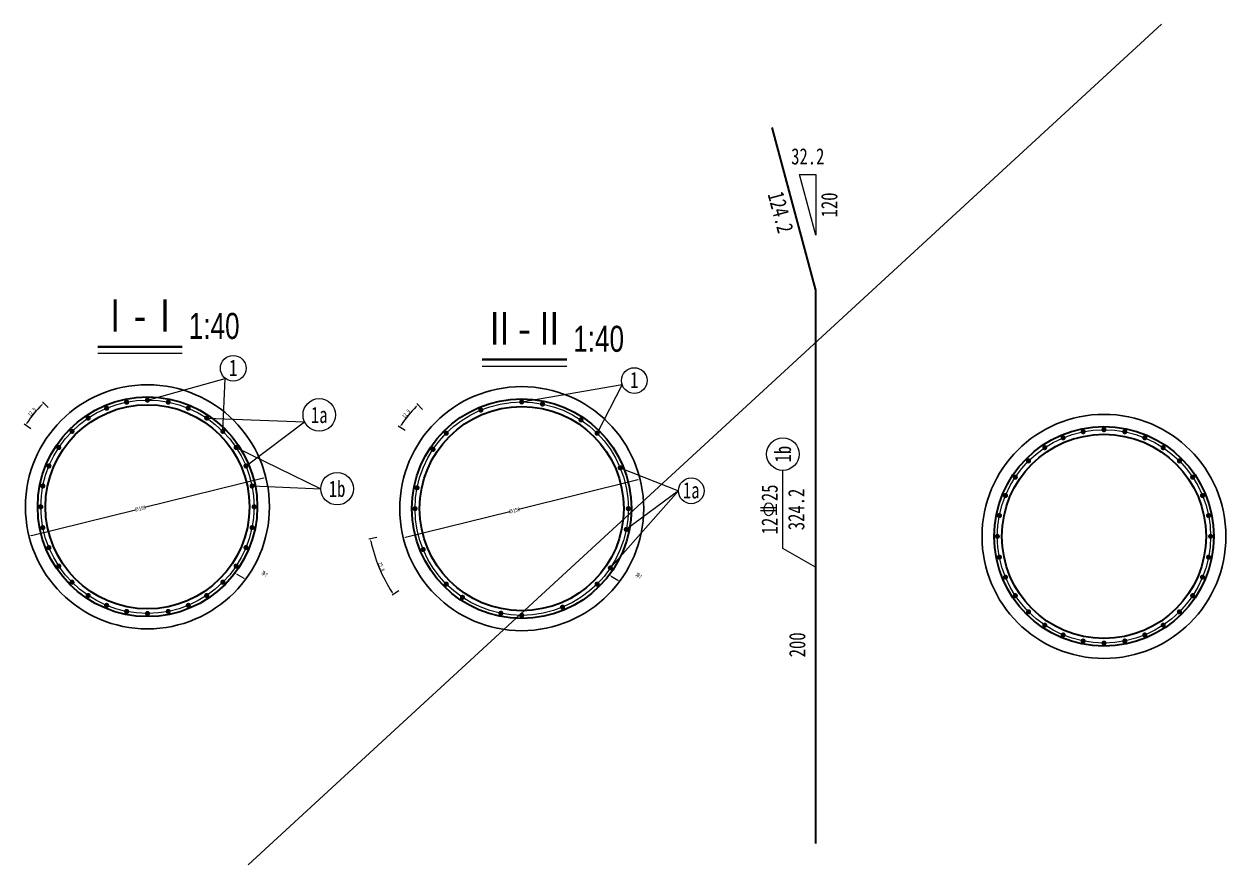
# Model space of a CAD drawing. Header units: millimetres. Extents: x 6150 to 57838, y -71710 to -30599.
# Drawn here: x 39808 to 47198, y -49594 to -44426 of the extents above; entities that cross this region are included whole.
import ezdxf
from ezdxf.enums import TextEntityAlignment as Align

# ---------------------------------------------------------------- set-up
doc = ezdxf.new("R2010")
doc.units = ezdxf.units.MM
doc.linetypes.add('HIDDEN', pattern=[9.525, 6.35, -3.175])
doc.layers.get('Defpoints').update_dxf_attribs({"color": 8, "lineweight": 15})
for name, color, linetype, lineweight in [('工作线', 1, 'Continuous', 35), ('文字', 7, 'Continuous', 15), ('标注', 4, 'Continuous', 18), ('钢筋', 1, 'Continuous', 30)]:
    doc.layers.add(name, color=color, linetype=linetype, lineweight=lineweight)
doc.styles.add('标注', font='仿宋_GB2312.ttf', dxfattribs={"width": 0.7})
doc.styles.add('标题', font='仿宋_GB2312.ttf', dxfattribs={"width": 0.7, "height": 5})
doc.styles.add('标题2', font='fsdb_e.shx', dxfattribs={"width": 0.75, "height": 4, "bigfont": 'fsdb.shx'})
doc.dimstyles.new('DimStyle40', dxfattribs={"dimscale": 0, "dimtxt": 2.5, "dimasz": 1.5, "dimexe": 1, "dimexo": 1, "dimgap": 0.4, "dimtad": 1, "dimdec": 1, "dimlfac": 0.1, "dimdsep": 46, "dimtxsty": '标注', "dimcen": 0, "dimclrd": 256, "dimclre": 256, "dimclrt": 256, "dimadec": 1, "dimazin": 2, "dimtfac": 1, "dimtdec": 1, "dimtmove": 2, "dimatfit": 3, "dimfxl": 4, "dimfxlon": 1, "dimtolj": 1, "dimtzin": 0, "dimlwd": -1, "dimlwe": -1, "dimarcsym": 0})

# ---------------------------------------------------------------- blocks, each defined once
blk = doc.blocks.new('fi')
at = {"lineweight": 18}
for p, q in [((0.58, 0), (0.58, 2.35)), ((1.02, 0), (1.02, 2.35)), ((0, 0), (1.58, 0))]:
    blk.add_line(p, q, dxfattribs=at)
blk.add_ellipse((0.8, 1.13), major_axis=(0.966, 0), ratio=0.701732, dxfattribs=at)
blk = doc.blocks.new('d')
at = {"linetype": 'HIDDEN'}
h = blk.add_hatch(color=1, dxfattribs=at)
h.dxf.hatch_style = 1
edge = h.paths.add_edge_path()
edge.add_ellipse((0, 0), major_axis=(16, 0), ratio=1, start_angle=0, end_angle=360)
blk = doc.blocks.new('*D91')
at = {"layer": 'Defpoints', "color": 0, "transparency": 16777216}
for p in [(39887.9, -46797.3), (40102.9, -46928.8), (40021.3, -47028.2), (40566.6, -47392.5), (40566.6, -47392.5)]:
    blk.add_point(p, dxfattribs=at)
at = {"layer": '标注', "transparency": 16777216}
for p, q in [((39956.6, -46782.5), (39921.2, -46747.1)), ((39849.3, -46913.2), (39807.7, -46885.4))]:
    blk.add_line(p, q, dxfattribs=at)
blk.add_arc((40566.6, -47392.5), 902.7, 135.95209, 145.29791, dxfattribs=at)
for points in [[(39916, -46763.1), (39919.6, -46766.6), (39928.3, -46754.2)], [(39826.6, -46880), (39822.4, -46877.2), (39816, -46891)]]:
    blk.add_solid(points, dxfattribs=at)
at = {"layer": '标注', "transparency": 16777216, "insert": (39856.1, -46809.4), "char_height": 25, "attachment_point": 5, "rotation": 50.625, "style": '标注'}
blk.add_mtext('\\A1;12.9', dxfattribs=at)
blk = doc.blocks.new('标注')
at = {"layer": '标注'}
blk.add_line((0, 0), (-1, 0), dxfattribs=at)
blk.add_solid([(0, 0), (-1.19245, 0), (-1, -0.333333), (0, 0)], dxfattribs=at)
blk = doc.blocks.new('*D92')
at = {"layer": 'Defpoints', "color": 0, "transparency": 16777216}
for p in [(42189, -46808.7), (42403.9, -46940.1), (42322.4, -47039.5), (42867.7, -47403.9), (42867.7, -47403.9)]:
    blk.add_point(p, dxfattribs=at)
at = {"layer": '标注', "transparency": 16777216}
for p, q in [((42257.6, -46793.8), (42222.3, -46758.5)), ((42150.3, -46924.6), (42108.8, -46896.8))]:
    blk.add_line(p, q, dxfattribs=at)
blk.add_arc((42867.7, -47403.9), 902.7, 135.95209, 145.29791, dxfattribs=at)
for points in [[(42217.1, -46774.5), (42220.6, -46778), (42229.4, -46765.5)], [(42127.6, -46891.3), (42123.5, -46888.5), (42117.1, -46902.3)]]:
    blk.add_solid(points, dxfattribs=at)
at = {"layer": '标注', "transparency": 16777216, "insert": (42157.1, -46820.7), "char_height": 25, "attachment_point": 5, "rotation": 50.625, "style": '标注'}
blk.add_mtext('\\A1;12.9', dxfattribs=at)
blk = doc.blocks.new('*D87')
at = {"layer": 'Defpoints', "color": 0, "transparency": 16777216}
for p in [(42867.7, -47403.9), (42867.7, -47403.9), (42224.5, -47531.8), (41969.3, -47708.8), (42322.4, -47768.2)]:
    blk.add_point(p, dxfattribs=at)
at = {"layer": '标注', "transparency": 16777216}
for p, q in [((41976.4, -47581.1), (41927.4, -47590.9)), ((42112.1, -47908.7), (42070.5, -47936.5))]:
    blk.add_line(p, q, dxfattribs=at)
blk.add_arc((42867.7, -47403.9), 948.7, 192.15592, 212.84408, dxfattribs=at)
for points in [[(41937.8, -47604.1), (41942.7, -47603.1), (41937.2, -47588.9)], [(42072.7, -47917), (42068.5, -47919.8), (42078.8, -47930.9)]]:
    blk.add_solid(points, dxfattribs=at)
at = {"layer": '标注', "transparency": 16777216, "insert": (42006.4, -47760.6), "char_height": 25, "attachment_point": 5, "rotation": 292.5, "style": '标注'}
blk.add_mtext('\\A1;25.8', dxfattribs=at)
blk = doc.blocks.new('*D88')
at = {"layer": 'Defpoints', "color": 0, "transparency": 16777216}
for p in [(41103.7, -47800), (41171.2, -47839), (41171.2, -47839)]:
    blk.add_point(p, dxfattribs=at)
at = {"layer": '标注', "transparency": 16777216}
for p, q in [((41103.7, -47800), (41108.7, -47791.4)), ((41116.7, -47807.5), (41158.2, -47831.5)), ((41171.2, -47839), (41176.2, -47830.3))]:
    blk.add_line(p, q, dxfattribs=at)
for points in [[(41117.9, -47805.4), (41115.4, -47809.7), (41103.7, -47800)], [(41159.4, -47829.3), (41156.9, -47833.6), (41171.2, -47839)]]:
    blk.add_solid(points, dxfattribs=at)
at = {"layer": '标注', "transparency": 16777216, "insert": (41285.3, -47806.2), "char_height": 25, "attachment_point": 5, "rotation": 330, "style": '标注'}
blk.add_mtext('\\A1;净7', dxfattribs=at)
blk = doc.blocks.new('*D89')
at = {"layer": 'Defpoints', "color": 0, "transparency": 16777216}
for p in [(43404.7, -47811.4), (43472.2, -47850.3), (43472.2, -47850.3)]:
    blk.add_point(p, dxfattribs=at)
at = {"layer": '标注', "transparency": 16777216}
for p, q in [((43404.7, -47811.4), (43409.7, -47802.7)), ((43417.7, -47818.9), (43459.2, -47842.8)), ((43472.2, -47850.3), (43477.2, -47841.7))]:
    blk.add_line(p, q, dxfattribs=at)
for points in [[(43419, -47816.7), (43416.5, -47821), (43404.7, -47811.4)], [(43460.5, -47840.7), (43458, -47845), (43472.2, -47850.3)]]:
    blk.add_solid(points, dxfattribs=at)
at = {"layer": '标注', "transparency": 16777216, "insert": (43586.4, -47817.6), "char_height": 25, "attachment_point": 5, "rotation": 330, "style": '标注'}
blk.add_mtext('\\A1;净7', dxfattribs=at)
blk = doc.blocks.new('*D93')
at = {"layer": 'Defpoints', "color": 0, "transparency": 16777216}
for p in [(41294.7, -47212.7), (39838.5, -47572.3)]:
    blk.add_point(p, dxfattribs=at)
at = {"layer": '标注', "transparency": 16777216}
for p, q in [((41280.2, -47216.3), (40547.4, -47397.2)), ((39853, -47568.7), (40493.9, -47410.5))]:
    blk.add_line(p, q, dxfattribs=at)
for points in [[(41279.6, -47213.9), (41280.8, -47218.7), (41294.7, -47212.7)], [(39852.4, -47566.3), (39853.6, -47571.1), (39838.5, -47572.3)]]:
    blk.add_solid(points, dxfattribs=at)
at = {"layer": '标注', "transparency": 16777216, "insert": (40520.7, -47403.9), "char_height": 25, "attachment_point": 5, "rotation": 13.87098, "style": '标注'}
blk.add_mtext('\\A1;∅150', dxfattribs=at)
blk = doc.blocks.new('*D90')
at = {"layer": 'Defpoints', "color": 0, "transparency": 16777216}
for p in [(43595.8, -47224), (42139.5, -47583.7)]:
    blk.add_point(p, dxfattribs=at)
at = {"layer": '标注', "transparency": 16777216}
for p, q in [((43581.2, -47227.6), (42848.5, -47408.6)), ((42154.1, -47580.1), (42794.9, -47421.8))]:
    blk.add_line(p, q, dxfattribs=at)
for points in [[(43580.6, -47225.2), (43581.8, -47230.1), (43595.8, -47224)], [(42153.5, -47577.6), (42154.7, -47582.5), (42139.5, -47583.7)]]:
    blk.add_solid(points, dxfattribs=at)
at = {"layer": '标注', "transparency": 16777216, "insert": (42821.7, -47415.2), "char_height": 25, "attachment_point": 5, "rotation": 13.87098, "style": '标注'}
blk.add_mtext('\\A1;∅150', dxfattribs=at)

msp = doc.modelspace()

# ---------------------------------------------------------------- hatches: boundary and pattern name
at = {"linetype": 'HIDDEN'}
h = msp.add_hatch(color=2, dxfattribs=at)
h.dxf.hatch_style = 1
edge = h.paths.add_edge_path()
edge.add_ellipse((42867.65, -46748.05), major_axis=(16, 0), ratio=1, start_angle=0, end_angle=360)
h = msp.add_hatch(color=3, dxfattribs=at)
h.dxf.hatch_style = 1
edge = h.paths.add_edge_path()
edge.add_ellipse((42995.59, -46760.65), major_axis=(15.69, -3.12), ratio=1, start_angle=0, end_angle=360)
h = msp.add_hatch(color=3, dxfattribs=at)
h.dxf.hatch_style = 1
edge = h.paths.add_edge_path()
edge.add_ellipse((42616.69, -46797.97), major_axis=(14.78, 6.12), ratio=1, start_angle=0, end_angle=360)
h = msp.add_hatch(color=3, dxfattribs=at)
h.dxf.hatch_style = 1
edge = h.paths.add_edge_path()
edge.add_ellipse((43232, -46858.57), major_axis=(13.3, -8.89), ratio=1, start_angle=0, end_angle=360)
h = msp.add_hatch(color=2, dxfattribs=at)
h.dxf.hatch_style = 1
edge = h.paths.add_edge_path()
edge.add_ellipse((42403.93, -46940.13), major_axis=(11.31, 11.31), ratio=1, start_angle=0, end_angle=360)
h = msp.add_hatch(color=2, dxfattribs=at)
h.dxf.hatch_style = 1
edge = h.paths.add_edge_path()
edge.add_ellipse((43331.38, -46940.13), major_axis=(11.31, -11.31), ratio=1, start_angle=0, end_angle=360)
h = msp.add_hatch(color=1, dxfattribs=at)
h.dxf.hatch_style = 1
edge = h.paths.add_edge_path()
edge.add_ellipse((46319.93, -46931.17), major_axis=(15.69, 3.12), ratio=1, start_angle=0, end_angle=360)
h = msp.add_hatch(color=2, dxfattribs=at)
h.dxf.hatch_style = 1
edge = h.paths.add_edge_path()
edge.add_ellipse((46447.87, -46918.57), major_axis=(16, 0), ratio=1, start_angle=0, end_angle=360)
h = msp.add_hatch(color=3, dxfattribs=at)
h.dxf.hatch_style = 1
edge = h.paths.add_edge_path()
edge.add_ellipse((46575.81, -46931.17), major_axis=(15.69, -3.12), ratio=1, start_angle=0, end_angle=360)
h = msp.add_hatch(color=3, dxfattribs=at)
h.dxf.hatch_style = 1
edge = h.paths.add_edge_path()
edge.add_ellipse((46196.91, -46968.49), major_axis=(14.78, 6.12), ratio=1, start_angle=0, end_angle=360)
h = msp.add_hatch(color=1, dxfattribs=at)
h.dxf.hatch_style = 1
edge = h.paths.add_edge_path()
edge.add_ellipse((46698.84, -46968.49), major_axis=(14.78, -6.12), ratio=1, start_angle=0, end_angle=360)
h = msp.add_hatch(color=3, dxfattribs=at)
h.dxf.hatch_style = 1
edge = h.paths.add_edge_path()
edge.add_ellipse((42322.38, -47039.51), major_axis=(8.89, 13.3), ratio=1, start_angle=0, end_angle=360)
h = msp.add_hatch(color=1, dxfattribs=at)
h.dxf.hatch_style = 1
edge = h.paths.add_edge_path()
edge.add_ellipse((46083.53, -47029.09), major_axis=(13.3, 8.89), ratio=1, start_angle=0, end_angle=360)
h = msp.add_hatch(color=3, dxfattribs=at)
h.dxf.hatch_style = 1
edge = h.paths.add_edge_path()
edge.add_ellipse((46812.22, -47029.09), major_axis=(13.3, -8.89), ratio=1, start_angle=0, end_angle=360)
h = msp.add_hatch(color=3, dxfattribs=at)
h.dxf.hatch_style = 1
edge = h.paths.add_edge_path()
edge.add_ellipse((43473.53, -47152.89), major_axis=(6.12, -14.78), ratio=1, start_angle=0, end_angle=360)
h = msp.add_hatch(color=2, dxfattribs=at)
h.dxf.hatch_style = 1
edge = h.paths.add_edge_path()
edge.add_ellipse((45984.15, -47110.65), major_axis=(11.31, 11.31), ratio=1, start_angle=0, end_angle=360)
h = msp.add_hatch(color=2, dxfattribs=at)
h.dxf.hatch_style = 1
edge = h.paths.add_edge_path()
edge.add_ellipse((46911.59, -47110.65), major_axis=(11.31, -11.31), ratio=1, start_angle=0, end_angle=360)
h = msp.add_hatch(color=3, dxfattribs=at)
h.dxf.hatch_style = 1
edge = h.paths.add_edge_path()
edge.add_ellipse((45902.6, -47210.03), major_axis=(8.89, 13.3), ratio=1, start_angle=0, end_angle=360)
h = msp.add_hatch(color=1, dxfattribs=at)
h.dxf.hatch_style = 1
edge = h.paths.add_edge_path()
edge.add_ellipse((46993.15, -47210.03), major_axis=(8.89, -13.3), ratio=1, start_angle=0, end_angle=360)
h = msp.add_hatch(color=3, dxfattribs=at)
h.dxf.hatch_style = 1
edge = h.paths.add_edge_path()
edge.add_ellipse((42224.46, -47275.91), major_axis=(3.12, 15.69), ratio=1, start_angle=0, end_angle=360)
h = msp.add_hatch(color=1, dxfattribs=at)
h.dxf.hatch_style = 1
edge = h.paths.add_edge_path()
edge.add_ellipse((45841.99, -47323.41), major_axis=(6.12, 14.78), ratio=1, start_angle=0, end_angle=360)
h = msp.add_hatch(color=3, dxfattribs=at)
h.dxf.hatch_style = 1
edge = h.paths.add_edge_path()
edge.add_ellipse((47053.75, -47323.41), major_axis=(6.12, -14.78), ratio=1, start_angle=0, end_angle=360)
h = msp.add_hatch(color=2, dxfattribs=at)
h.dxf.hatch_style = 1
edge = h.paths.add_edge_path()
edge.add_ellipse((42211.85, -47403.85), major_axis=(0, 16), ratio=1, start_angle=0, end_angle=360)
h = msp.add_hatch(color=2, dxfattribs=at)
h.dxf.hatch_style = 1
edge = h.paths.add_edge_path()
edge.add_ellipse((43523.45, -47403.85), major_axis=(0, -16), ratio=1, start_angle=0, end_angle=360)
h = msp.add_hatch(color=3, dxfattribs=at)
h.dxf.hatch_style = 1
edge = h.paths.add_edge_path()
edge.add_ellipse((45804.68, -47446.43), major_axis=(3.12, 15.69), ratio=1, start_angle=0, end_angle=360)
h = msp.add_hatch(color=1, dxfattribs=at)
h.dxf.hatch_style = 1
edge = h.paths.add_edge_path()
edge.add_ellipse((47091.07, -47446.43), major_axis=(3.12, -15.69), ratio=1, start_angle=0, end_angle=360)
h = msp.add_hatch(color=3, dxfattribs=at)
h.dxf.hatch_style = 1
edge = h.paths.add_edge_path()
edge.add_ellipse((43510.85, -47531.79), major_axis=(-3.12, -15.69), ratio=1, start_angle=0, end_angle=360)
h = msp.add_hatch(color=2, dxfattribs=at)
h.dxf.hatch_style = 1
edge = h.paths.add_edge_path()
edge.add_ellipse((45792.07, -47574.37), major_axis=(0, 16), ratio=1, start_angle=0, end_angle=360)
h = msp.add_hatch(color=2, dxfattribs=at)
h.dxf.hatch_style = 1
edge = h.paths.add_edge_path()
edge.add_ellipse((47103.67, -47574.37), major_axis=(0, -16), ratio=1, start_angle=0, end_angle=360)
h = msp.add_hatch(color=3, dxfattribs=at)
h.dxf.hatch_style = 1
edge = h.paths.add_edge_path()
edge.add_ellipse((42261.77, -47654.81), major_axis=(-6.12, 14.78), ratio=1, start_angle=0, end_angle=360)
h = msp.add_hatch(color=1, dxfattribs=at)
h.dxf.hatch_style = 1
edge = h.paths.add_edge_path()
edge.add_ellipse((45804.68, -47702.31), major_axis=(-3.12, 15.69), ratio=1, start_angle=0, end_angle=360)
h = msp.add_hatch(color=3, dxfattribs=at)
h.dxf.hatch_style = 1
edge = h.paths.add_edge_path()
edge.add_ellipse((47091.07, -47702.31), major_axis=(-3.12, -15.69), ratio=1, start_angle=0, end_angle=360)
h = msp.add_hatch(color=3, dxfattribs=at)
h.dxf.hatch_style = 1
edge = h.paths.add_edge_path()
edge.add_ellipse((43412.93, -47768.19), major_axis=(-8.89, -13.3), ratio=1, start_angle=0, end_angle=360)
h = msp.add_hatch(color=3, dxfattribs=at)
h.dxf.hatch_style = 1
edge = h.paths.add_edge_path()
edge.add_ellipse((45841.99, -47825.33), major_axis=(-6.12, 14.78), ratio=1, start_angle=0, end_angle=360)
h = msp.add_hatch(color=1, dxfattribs=at)
h.dxf.hatch_style = 1
edge = h.paths.add_edge_path()
edge.add_ellipse((47053.75, -47825.33), major_axis=(-6.12, -14.78), ratio=1, start_angle=0, end_angle=360)
h = msp.add_hatch(color=2, dxfattribs=at)
h.dxf.hatch_style = 1
edge = h.paths.add_edge_path()
edge.add_ellipse((42403.93, -47867.57), major_axis=(-11.31, 11.31), ratio=1, start_angle=0, end_angle=360)
h = msp.add_hatch(color=2, dxfattribs=at)
h.dxf.hatch_style = 1
edge = h.paths.add_edge_path()
edge.add_ellipse((43331.38, -47867.57), major_axis=(-11.31, -11.31), ratio=1, start_angle=0, end_angle=360)
h = msp.add_hatch(color=3, dxfattribs=at)
h.dxf.hatch_style = 1
edge = h.paths.add_edge_path()
edge.add_ellipse((42503.31, -47949.13), major_axis=(-13.3, 8.89), ratio=1, start_angle=0, end_angle=360)
h = msp.add_hatch(color=1, dxfattribs=at)
h.dxf.hatch_style = 1
edge = h.paths.add_edge_path()
edge.add_ellipse((45902.6, -47938.71), major_axis=(-8.89, 13.3), ratio=1, start_angle=0, end_angle=360)
h = msp.add_hatch(color=3, dxfattribs=at)
h.dxf.hatch_style = 1
edge = h.paths.add_edge_path()
edge.add_ellipse((46993.15, -47938.71), major_axis=(-8.89, -13.3), ratio=1, start_angle=0, end_angle=360)
h = msp.add_hatch(color=3, dxfattribs=at)
h.dxf.hatch_style = 1
edge = h.paths.add_edge_path()
edge.add_ellipse((42739.71, -48047.05), major_axis=(-15.69, 3.12), ratio=1, start_angle=0, end_angle=360)
h = msp.add_hatch(color=3, dxfattribs=at)
h.dxf.hatch_style = 1
edge = h.paths.add_edge_path()
edge.add_ellipse((43118.62, -48009.73), major_axis=(-14.78, -6.12), ratio=1, start_angle=0, end_angle=360)
h = msp.add_hatch(color=2, dxfattribs=at)
h.dxf.hatch_style = 1
edge = h.paths.add_edge_path()
edge.add_ellipse((45984.15, -48038.09), major_axis=(-11.31, 11.31), ratio=1, start_angle=0, end_angle=360)
h = msp.add_hatch(color=2, dxfattribs=at)
h.dxf.hatch_style = 1
edge = h.paths.add_edge_path()
edge.add_ellipse((46911.59, -48038.09), major_axis=(-11.31, -11.31), ratio=1, start_angle=0, end_angle=360)
h = msp.add_hatch(color=2, dxfattribs=at)
h.dxf.hatch_style = 1
edge = h.paths.add_edge_path()
edge.add_ellipse((42867.65, -48059.65), major_axis=(-16, 0), ratio=1, start_angle=0, end_angle=360)
h = msp.add_hatch(color=3, dxfattribs=at)
h.dxf.hatch_style = 1
edge = h.paths.add_edge_path()
edge.add_ellipse((46083.53, -48119.65), major_axis=(-13.3, 8.89), ratio=1, start_angle=0, end_angle=360)
h = msp.add_hatch(color=1, dxfattribs=at)
h.dxf.hatch_style = 1
edge = h.paths.add_edge_path()
edge.add_ellipse((46812.22, -48119.65), major_axis=(-13.3, -8.89), ratio=1, start_angle=0, end_angle=360)
h = msp.add_hatch(color=1, dxfattribs=at)
h.dxf.hatch_style = 1
edge = h.paths.add_edge_path()
edge.add_ellipse((46196.91, -48180.25), major_axis=(-14.78, 6.12), ratio=1, start_angle=0, end_angle=360)
h = msp.add_hatch(color=3, dxfattribs=at)
h.dxf.hatch_style = 1
edge = h.paths.add_edge_path()
edge.add_ellipse((46698.84, -48180.25), major_axis=(-14.78, -6.12), ratio=1, start_angle=0, end_angle=360)
h = msp.add_hatch(color=3, dxfattribs=at)
h.dxf.hatch_style = 1
edge = h.paths.add_edge_path()
edge.add_ellipse((46319.93, -48217.57), major_axis=(-15.69, 3.12), ratio=1, start_angle=0, end_angle=360)
h = msp.add_hatch(color=2, dxfattribs=at)
h.dxf.hatch_style = 1
edge = h.paths.add_edge_path()
edge.add_ellipse((46447.87, -48230.17), major_axis=(-16, 0), ratio=1, start_angle=0, end_angle=360)
h = msp.add_hatch(color=1, dxfattribs=at)
h.dxf.hatch_style = 1
edge = h.paths.add_edge_path()
edge.add_ellipse((46575.81, -48217.57), major_axis=(-15.69, -3.12), ratio=1, start_angle=0, end_angle=360)

# ---------------------------------------------------------------- linework, layer by layer
msp.add_line((41186.05, -49593.57), (46801.6, -44425.8))
for centre in [(40566.61, -47392.5), (42867.65, -47403.85), (46447.87, -47574.37)]:
    msp.add_circle(centre, 750)
at = {"layer": 'Defpoints'}
for centre in [(40566.61, -47392.5), (42867.65, -47403.85), (46447.87, -47574.37)]:
    msp.add_circle(centre, 655.8, dxfattribs=at)
at = {"layer": '工作线'}
for p, q in [((40261.49, -46409.14), (40780.77, -46409.14)), ((42625.25, -46488.09), (43144.53, -46488.09))]:
    msp.add_line(p, q, dxfattribs=at)
at = {"layer": '文字'}
for p, q in [((40261.49, -46449.14), (40780.77, -46449.14)), ((42625.25, -46528.09), (43144.53, -46528.09))]:
    msp.add_line(p, q, dxfattribs=at)
at = {"layer": '标注'}
for p, q in [((44676.55, -45724.07), (44576.55, -45350.86)), ((44576.55, -45350.86), (44676.55, -45350.86)), ((44676.55, -45350.86), (44676.55, -45724.07)), ((40566.61, -46736.67), (41044.72, -46603.25)), ((41030.33, -46928.78), (41044.72, -46603.25)), ((42867.65, -46748.05), (43484.54, -46640.36)), ((43484.54, -46640.36), (43331.19, -46939.95)), ((40930.96, -46847.23), (41533.07, -46871.27)), ((41172.49, -47141.54), (41533.07, -46871.27)), ((41111.89, -47028.16), (41632.78, -47281.45)), ((43474.02, -47154.07), (43831.23, -47294.37)), ((44473.6, -47648.88), (44473.6, -47168.88)), ((41209.81, -47264.56), (41632.78, -47281.45)), ((43411.99, -47769.59), (43831.23, -47294.37)), ((43831.23, -47294.37), (43510.66, -47532.75)), ((44673.6, -47764.35), (44473.6, -47648.88))]:
    msp.add_line(p, q, dxfattribs=at)
for centre, radius in [((41093.82, -46541.43), 78.94), ((43559.9, -46616.85), 78.94), ((41622.96, -46827.47), 100), ((44473.6, -47068.88), 100), ((41732.78, -47281.45), 100), ((43910.17, -47294.37), 78.94)]:
    msp.add_circle(centre, radius, dxfattribs=at)
at = {"layer": '钢筋'}
for p, q in [((44405.65, -45060.76), (44673.6, -46060.76)), ((44673.6, -46060.76), (44673.6, -46210.76)), ((44673.6, -46210.76), (44673.6, -48160.76)), ((44673.6, -48160.76), (44673.6, -49460.76))]:
    msp.add_line(p, q, dxfattribs=at)
for centre, radius in [((40566.61, -47392.5), 675), ((40566.61, -47392.5), 627.4), ((42867.65, -47403.85), 675), ((42867.65, -47403.85), 627.4), ((46447.87, -47574.37), 675), ((46447.87, -47574.37), 627.4)]:
    msp.add_circle(centre, radius, dxfattribs=at)

# ---------------------------------------------------------------- block references
for p, rotation in [((40315.65, -46786.62), 22.5), ((40438.67, -46749.3), 11.24999999999999), ((40694.55, -46749.3), 348.75), ((40817.58, -46786.62), 337.4999999999999), ((40202.27, -46847.23), 33.74999999999999), ((40930.96, -46847.23), 326.2499999999999), ((40102.89, -46928.78), 44.99999999999999), ((41030.33, -46928.78), 314.9999999999999), ((40021.34, -47028.16), 56.24999999999999), ((41111.89, -47028.16), 303.7499999999999), ((39960.73, -47141.54), 67.49999999999999), ((41172.49, -47141.54), 292.4999999999999), ((39923.41, -47264.56), 78.74999999999999), ((41209.81, -47264.56), 281.2499999999999), ((39910.81, -47392.5), 89.99999999999999), ((41222.41, -47392.5), 269.9999999999999), ((39923.41, -47520.44), 101.25), ((41209.81, -47520.44), 258.7499999999999), ((39960.73, -47643.47), 112.5), ((41172.49, -47643.47), 247.4999999999999), ((40021.34, -47756.85), 123.75), ((41111.89, -47756.85), 236.2499999999999), ((40102.89, -47856.22), 135), ((41030.33, -47856.22), 224.9999999999999), ((40202.27, -47937.78), 146.25), ((40930.96, -47937.78), 213.7499999999999), ((40315.65, -47998.38), 157.4999999999999), ((40438.67, -48035.7), 168.7499999999999), ((40566.61, -48048.3), 179.9999999999999), ((40694.55, -48035.7), 191.2499999999999), ((40817.58, -47998.38), 202.4999999999999)]:
    msp.add_blockref('d', p, dxfattribs=dict(rotation=rotation))
msp.add_blockref('d', (40566.61, -46736.7))
at = {"layer": '标注', "xscale": 41.59999999999761, "yscale": 41.59999999999761, "zscale": 41.59999999999761, "rotation": 90}
msp.add_blockref('fi', (44433.73, -47441.19), dxfattribs=at)

# ---------------------------------------------------------------- texts
at = {"layer": '文字', "style": '标题', "width": 0.75}
for s, p in [('Ⅰ-Ⅰ', (40521.13, -46377.14)), ('Ⅱ-Ⅱ', (42884.89, -46456.09))]:
    msp.add_text(s, height=200, dxfattribs=at).set_placement(p, align=Align.BOTTOM_CENTER)
at = {"layer": '文字', "style": '标题2', "width": 0.75}
for p in [(40820.77, -46409.14), (43184.53, -46488.09)]:
    msp.add_text('1:40', height=160, dxfattribs=at).set_placement(p, align=Align.BOTTOM_LEFT)
at = {"layer": '标注', "style": '标注', "width": 0.75}
msp.add_text('32.2', height=100, dxfattribs=at).set_placement((44626.55, -45318.86), align=Align.BOTTOM_CENTER)
for s, rotation, p in [('124.2', 285, (44508.71, -45569.04)), ('120', 90, (44708.55, -45537.47))]:
    msp.add_text(s, height=100, rotation=rotation, dxfattribs=at).set_placement(p, align=Align.TOP_CENTER)
for s, p in [('1', (41093.82, -46537.91)), ('1', (43559.9, -46613.34)), ('1a', (41622.96, -46827.47)), ('1b', (41732.78, -47281.45)), ('1a', (43910.17, -47290.86))]:
    msp.add_text(s, height=100, dxfattribs=at).set_placement(p, align=Align.MIDDLE_CENTER)
for s, p in [('1b', (44473.6, -47068.88)), ('12  25', (44391.6, -47408.88))]:
    msp.add_text(s, height=100, rotation=90, dxfattribs=at).set_placement(p, align=Align.MIDDLE_CENTER)
at = {"layer": '标注', "color": 6, "style": '标注', "width": 0.75}
msp.add_text('324.2', height=100, rotation=90, dxfattribs=at).set_placement((44555.6, -47408.88), align=Align.MIDDLE_CENTER)
msp.add_text('200', height=100, rotation=90, dxfattribs=at).set_placement((44641.6, -48164.35), align=Align.BOTTOM_RIGHT)

# ---------------------------------------------------------------- dimensions: what is measured, and where the dimension line sits
at = {"layer": '标注'}
for base, line1, line2, text, picture, middle in [((39887.93, -46797.31), ((40566.61, -47392.5), (40102.89, -46928.78)), ((40021.34, -47028.16), (40566.61, -47392.5)), '12.9', '*D91', (39856.06, -46809.37)), ((42188.97, -46808.66), ((42867.65, -47403.85), (42403.93, -46940.13)), ((42322.38, -47039.51), (42867.65, -47403.85)), '12.9', '*D92', (42157.11, -46820.72)), ((41969.3, -47708.8), ((42867.65, -47403.85), (42322.38, -47768.19)), ((42224.46, -47531.79), (42867.65, -47403.85)), '25.8', '*D87', (42006.42, -47760.59))]:
    dim = msp.add_angular_dim_2l(base=base, line1=line1, line2=line2, text=text, dimstyle='DimStyle40', override={"dimscale": 10, "dimdec": 0, "dimblk1": '标注', "dimblk2": '标注'}, dxfattribs=at)
    dim.commit()
    dim.dimension.update_dxf_attribs({"geometry": picture, "text_midpoint": middle})
for p1, p2, picture, middle in [((41294.74, -47212.7), (39838.48, -47572.31), '*D93', (40520.66, -47403.85)), ((43595.78, -47224.05), (42139.53, -47583.65), '*D90', (42821.7, -47415.2))]:
    dim = msp.add_diameter_dim_2p(p1=p1, p2=p2, dimstyle='DimStyle40', override={"dimscale": 10, "dimdec": 0, "dimblk1": '标注', "dimblk2": '标注'}, dxfattribs=at)
    dim.commit()
    dim.dimension.update_dxf_attribs({"geometry": picture, "text_midpoint": middle, "dimtype": 163})
for base, p1, p2, picture, middle in [((41171.17, -47838.98), (41103.71, -47800.03), (41171.17, -47838.98), '*D88', (41285.33, -47806.23)), ((43472.21, -47850.33), (43404.75, -47811.38), (43472.21, -47850.33), '*D89', (43586.37, -47817.58))]:
    dim = msp.add_linear_dim(base=base, p1=p1, p2=p2, angle=330, text='净7', dimstyle='DimStyle40', override={"dimscale": 10}, dxfattribs=at)
    dim.commit()
    dim.dimension.update_dxf_attribs({"geometry": picture, "text_midpoint": middle, "dimtype": 161})

doc.saveas('drawing.dxf')
